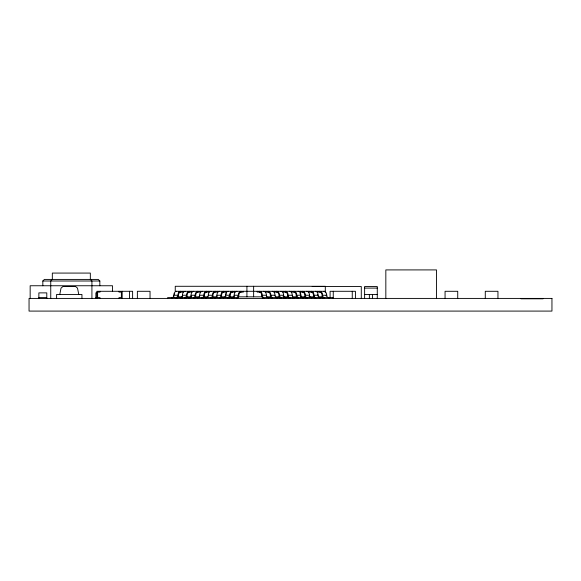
<?xml version="1.0" encoding="UTF-8"?>
<svg xmlns="http://www.w3.org/2000/svg" width="581" height="581" viewBox="0 0 581 581"><rect width="100%" height="100%" fill="white"/><g stroke="black" fill="none" stroke-linecap="round" stroke-linejoin="round"><path stroke-width="0.87" d="M59.77 294.458L61.041 288.096L62.937 286.542L75.61 286.542L77.498 288.096L78.776 294.458M42.827 285.75L42.827 281.001L44.41 279.417L98.254 279.417L99.838 281.001L99.838 285.75M42.827 281.001L99.838 281.001M312.193 286.542L361.288 286.542L361.288 298.416M364.614 288.096L377.28 288.096M325.302 291.292L175.251 291.292L175.251 286.288L325.302 286.288L325.302 292.875M178.825 292.083L182.971 292.083L182.971 291.292M188.273 292.083L191.592 292.083L191.592 291.292M196.901 292.083L200.213 292.083L200.213 291.292M205.521 292.083L208.833 292.083L208.833 291.292M213.314 292.083L217.454 292.083L217.454 291.292M221.935 292.083L226.082 292.083L226.082 291.292M230.555 292.083L234.702 292.083L234.702 291.292M240.011 292.083L243.323 292.083L243.323 291.292M261.363 292.083L257.216 292.083L257.216 291.292M269.156 292.083L265.844 292.083L265.844 291.292M277.776 292.083L274.464 292.083L274.464 291.292M286.404 292.083L283.085 292.083L283.085 291.292M295.852 292.083L291.706 292.083L291.706 291.292M304.473 292.083L300.333 292.083L300.333 291.292M313.094 292.083L308.954 292.083L308.954 291.292M320.886 292.083L317.575 292.083L317.575 291.292M97.637 292.875L95.88 292.875L95.88 298.416M364.614 294.458L377.28 294.458M172.114 297.625A2.375 1.678 -90 0 0 173.799 295.25L177.931 295.25A3.958 2.796 -90 0 1 180.727 291.292M180.727 297.625A2.375 1.678 -90 0 0 182.412 295.25L186.552 295.25A3.958 2.796 -90 0 1 189.348 291.292M189.348 297.625A2.375 1.678 -90 0 0 191.033 295.25L195.172 295.25A3.958 2.796 -90 0 1 197.976 291.292M197.976 297.625A2.375 1.678 -90 0 0 199.653 295.25L203.793 295.25A3.958 2.796 -90 0 1 206.596 291.292M206.596 297.625A2.375 1.678 -90 0 0 208.274 295.25L212.421 295.25A3.958 2.796 -90 0 1 215.217 291.292M215.217 297.625A2.375 1.678 -90 0 0 216.895 295.25L221.041 295.25A3.958 2.796 -90 0 1 223.838 291.292M223.838 297.625A2.375 1.678 -90 0 0 225.522 295.25L229.662 295.25A3.958 2.796 -90 0 1 232.465 291.292M233.925 296.441A2.375 1.678 -90 0 1 232.473 297.625A2.375 1.678 -90 0 0 234.143 295.25L238.283 295.25A3.958 2.796 -90 0 1 241.086 291.292M259.46 291.292A3.958 2.796 -90 0 1 262.256 295.25L266.403 295.25A2.375 1.678 -90 0 0 268.081 297.625M268.081 291.292A3.958 2.796 -90 0 1 270.884 295.25L275.024 295.25A2.375 1.678 -90 0 0 276.701 297.625M276.701 291.292A3.958 2.796 -90 0 1 279.505 295.25L283.644 295.25A2.375 1.678 -90 0 0 285.329 297.625M285.329 291.292A3.958 2.796 -90 0 1 288.125 295.25L292.265 295.25A2.375 1.678 -90 0 0 293.95 297.625M293.95 291.292A3.958 2.796 -90 0 1 296.746 295.25L300.893 295.25A2.375 1.678 -90 0 0 302.57 297.625M302.57 291.292A3.958 2.796 -90 0 1 305.366 295.25L309.513 295.25A2.375 1.678 -90 0 0 311.191 297.625M311.191 291.292A3.958 2.796 -90 0 1 313.994 295.25L318.134 295.25A2.375 1.678 -90 0 0 319.811 297.625M319.811 291.292A3.958 2.796 -90 0 1 322.615 295.25L326.754 295.25A2.375 1.678 -90 0 0 328.439 297.625M177.067 296.833L182.507 296.833M186.138 296.833L190.677 296.833M195.209 296.833L199.748 296.833M203.372 296.833L207.911 296.833M212.443 296.833L216.982 296.833M221.521 296.833L226.053 296.833M228.776 296.833L234.216 296.833M237.847 296.833L262.706 296.833M266.338 296.833L270.869 296.833M275.409 296.833L279.94 296.833M283.572 296.833L288.111 296.833M292.642 296.833L297.181 296.833M300.805 296.833L305.345 296.833M308.976 296.833L314.415 296.833M318.047 296.833L322.578 296.833M38.869 297.625L46.785 297.625M95.88 297.625L99.997 297.625L99.997 298.416M520.91 298.794L543.082 298.794M497.953 298.416L497.953 291.292L485.28 291.292L485.28 298.416M457.726 298.416L457.726 291.292L445.061 291.292L445.061 298.416M436.505 298.416L436.505 269.911L385.835 269.911L385.835 298.416M377.28 298.416L377.28 286.542L364.614 286.542L364.614 298.416M372.53 294.458L372.53 298.416M369.363 294.458L369.363 298.416M355.427 298.416L355.427 291.292L330.088 291.292L330.088 297.53M352.26 291.292L352.26 298.416M333.254 291.292L333.254 298.416M332.913 298.416L332.913 297.625L263.941 297.625A2.375 1.678 -90 0 1 262.256 295.25M328.773 297.625L328.773 298.416M320.153 297.625L320.153 298.416M311.525 297.625L311.525 298.416M302.904 297.625L302.904 298.416M298.423 298.416L298.423 297.625A2.375 1.678 -90 0 1 296.746 295.25M294.284 297.625L294.284 298.416M289.803 298.416L289.803 297.625A2.375 1.678 -90 0 1 288.125 295.25M285.663 297.625L285.663 298.416M281.182 298.416L281.182 297.625A2.375 1.678 -90 0 1 279.505 295.25M277.043 297.625L277.043 298.416M268.415 297.625L268.415 298.416M253.636 286.288L253.636 296.833M246.918 286.288L246.918 296.833M232.124 297.625L232.124 298.416M227.984 298.416L227.984 297.625A2.375 1.678 -90 0 0 229.662 295.25M223.503 297.625L223.503 298.416M214.883 297.625L214.883 298.416M206.262 297.625L206.262 298.416M197.634 297.625L197.634 298.416M193.495 298.416L193.495 297.625A2.375 1.678 -90 0 0 195.172 295.25M189.014 297.625L189.014 298.416M184.874 298.416L184.874 297.625A2.375 1.678 -90 0 0 186.552 295.25M180.393 297.625L180.393 298.416M176.254 298.416L176.254 297.625A2.375 1.678 -90 0 0 177.931 295.25M171.773 297.625L171.773 298.416M167.64 298.416L167.626 297.625L236.605 297.625A2.375 1.678 -90 0 0 238.283 295.25M150.036 298.416L150.036 291.292L137.37 291.292L137.37 298.416M132.613 298.416L132.613 291.292L96.831 291.292L96.831 298.416M129.447 291.292L129.447 298.416M122.163 291.292L122.163 298.416M118.996 291.292L118.996 292.083L121.371 292.083L121.371 297.625L118.996 297.625L118.996 298.416M112.503 291.175L112.503 285.75L30.161 285.75L30.161 298.416M99.997 291.292L99.997 292.083L97.623 292.083L97.623 297.625M91.921 298.416L91.921 281.001L90.338 279.417L90.338 273.077L52.326 273.077L52.326 279.417L50.743 281.001L50.743 298.416M81.943 298.416L81.943 294.458L56.604 294.458L56.604 298.416M46.785 298.416L46.785 292.875L38.869 292.875L38.869 298.416M306.47 298.307A3.166 2.237 -90 0 0 307.051 298.416L307.051 297.625A2.375 1.678 -90 0 1 305.366 295.25M305.933 297.995A3.166 2.237 -90 0 1 304.807 295.25A3.166 2.237 -90 0 0 302.57 292.083M311.191 292.083A3.166 2.237 -90 0 1 313.435 295.25A3.166 2.237 -90 0 0 314.553 297.995M309.608 297.494A3.166 2.237 -90 0 1 309.252 296.833M300.987 297.494A3.166 2.237 -90 0 1 300.631 296.833M306.71 291.292A3.958 2.796 -90 0 1 309.513 295.25M297.305 297.995A3.166 2.237 -90 0 1 296.187 295.25A3.166 2.237 -90 0 0 293.95 292.083M292.831 297.995A3.166 2.237 -90 0 1 292.366 297.494M300.028 293.666A3.166 2.237 -90 0 1 300.254 294.429M298.089 291.292A3.958 2.796 -90 0 1 300.893 295.25M271.981 298.307A3.166 2.237 -90 0 0 272.562 298.416L272.562 297.625A2.375 1.678 -90 0 1 270.884 295.25M271.443 297.995A3.166 2.237 -90 0 1 270.318 295.25A3.166 2.237 -90 0 0 268.081 292.083M232.465 292.083A3.166 2.237 -90 0 0 230.221 295.25A3.166 2.237 -90 0 1 229.103 297.995M236.605 298.416A3.166 2.237 -90 0 0 238.842 295.25A3.166 2.237 -90 0 1 241.086 292.083M234.143 295.25A3.958 2.796 -90 0 1 236.939 291.292M323.711 298.307A3.166 2.237 -90 0 0 324.292 298.416L324.292 297.625A2.375 1.678 -90 0 1 322.615 295.25M323.174 297.995A3.166 2.237 -90 0 1 322.056 295.25A3.166 2.237 -90 0 0 319.811 292.083M326.275 296.07A3.166 2.237 -90 0 1 326.195 295.25M323.958 291.292A3.958 2.796 -90 0 1 326.754 295.25M182.311 297.494A3.166 2.237 -90 0 1 181.846 297.995M180.727 292.083A3.166 2.237 -90 0 0 178.49 295.25A3.166 2.237 -90 0 1 177.372 297.995M185.993 297.995A3.166 2.237 -90 0 0 187.111 295.25A3.166 2.237 -90 0 1 189.348 292.083M182.412 295.25A3.958 2.796 -90 0 1 185.208 291.292M191.512 296.07A3.166 2.237 -90 0 1 191.294 296.833M190.938 297.494A3.166 2.237 -90 0 1 190.474 297.995M174.046 296.833A3.166 2.237 -90 0 1 173.69 297.494M174.423 294.429A3.166 2.237 -90 0 1 174.649 293.666M173.799 295.25A3.958 2.796 -90 0 1 176.595 291.292M194.613 297.995A3.166 2.237 -90 0 0 195.732 295.25A3.166 2.237 -90 0 1 197.976 292.083M191.033 295.25A3.958 2.796 -90 0 1 193.829 291.292M211.862 297.995A3.166 2.237 -90 0 0 212.98 295.25A3.166 2.237 -90 0 1 215.217 292.083M211.317 298.307A3.166 2.237 -90 0 1 210.736 298.416L210.736 297.625A2.375 1.678 -90 0 0 212.421 295.25M208.274 295.25A3.958 2.796 -90 0 1 211.077 291.292M217.156 296.833A3.166 2.237 -90 0 1 216.8 297.494M203.234 297.995A3.166 2.237 -90 0 0 204.359 295.25A3.166 2.237 -90 0 1 206.596 292.083M202.696 298.307A3.166 2.237 -90 0 1 202.115 298.416L202.115 297.625A2.375 1.678 -90 0 0 203.793 295.25M199.653 295.25A3.958 2.796 -90 0 1 202.449 291.292M220.482 297.995A3.166 2.237 -90 0 0 221.601 295.25A3.166 2.237 -90 0 1 223.838 292.083M219.938 298.307A3.166 2.237 -90 0 1 219.364 298.416L219.364 297.625A2.375 1.678 -90 0 0 221.041 295.25M216.895 295.25A3.958 2.796 -90 0 1 219.698 291.292M225.777 296.833A3.166 2.237 -90 0 1 225.421 297.494M280.064 297.995A3.166 2.237 -90 0 1 278.945 295.25A3.166 2.237 -90 0 0 276.701 292.083M285.329 292.083A3.166 2.237 -90 0 1 287.566 295.25A3.166 2.237 -90 0 0 288.684 297.995M284.203 297.995A3.166 2.237 -90 0 1 283.739 297.494M283.383 296.833A3.166 2.237 -90 0 1 283.165 296.07M280.848 291.292A3.958 2.796 -90 0 1 283.644 295.25M272.228 291.292A3.958 2.796 -90 0 1 275.024 295.25M263.941 298.416A3.166 2.237 -90 0 1 261.697 295.25A3.166 2.237 -90 0 0 259.46 292.083M263.6 291.292A3.958 2.796 -90 0 1 266.403 295.25M315.091 298.307A3.166 2.237 -90 0 0 315.672 298.416L315.672 297.625A2.375 1.678 -90 0 1 313.994 295.25M225.522 295.25A3.958 2.796 -90 0 1 228.318 291.292M226.154 294.429A3.166 2.237 -90 0 1 226.379 293.666M317.502 294.429A3.166 2.237 -90 0 1 317.575 295.25M315.338 291.292A3.958 2.796 -90 0 1 318.134 295.25M289.469 291.292A3.958 2.796 -90 0 1 292.265 295.25M551.95 298.416L29.05 298.416L29.05 311.089L551.95 311.089L551.95 298.416M233.584 297.995A3.166 2.237 -90 0 0 234.049 297.494A3.166 2.237 -90 0 1 233.591 297.995"/></g></svg>
